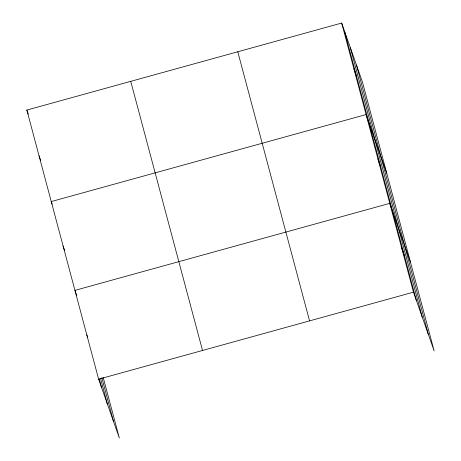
<?xml version="1.0" encoding="UTF-8"?>
<svg xmlns="http://www.w3.org/2000/svg" width="461" height="461" viewBox="0 0 461 461"><rect width="100%" height="100%" fill="white"/><g stroke="black" fill="none" stroke-linecap="round" stroke-linejoin="round"><path stroke-width="0.69" d="M103.224 377.588L119.324 437.95L98.625 379.184L26.847 110.064L341.676 23.05L362.375 81.816L434.153 350.936L413.459 292.17L341.676 23.05M98.625 379.184L413.459 292.17M353.881 68.798L356.745 76.929M386.779 173.319L366.08 114.553L51.252 201.566L52.208 204.275M377.928 158.953L380.786 167.084M410.463 262.125L389.77 203.359L74.941 290.372L76.849 295.795M401.612 247.764L404.476 255.895M26.847 110.064L28.277 114.126M39.052 155.812L40.718 160.555M63.099 245.967L64.765 250.709M86.783 334.778L87.74 337.487M356.486 65.105L428.269 334.225M350.423 47.892L422.207 317.007M344.54 31.181L416.318 300.301M237.784 51.765L309.562 320.885M130.74 81.349L202.523 350.469M101.777 377.53L113.441 421.239M100.527 378.354L107.373 404.02M99.271 378.988L101.489 387.315"/></g></svg>
